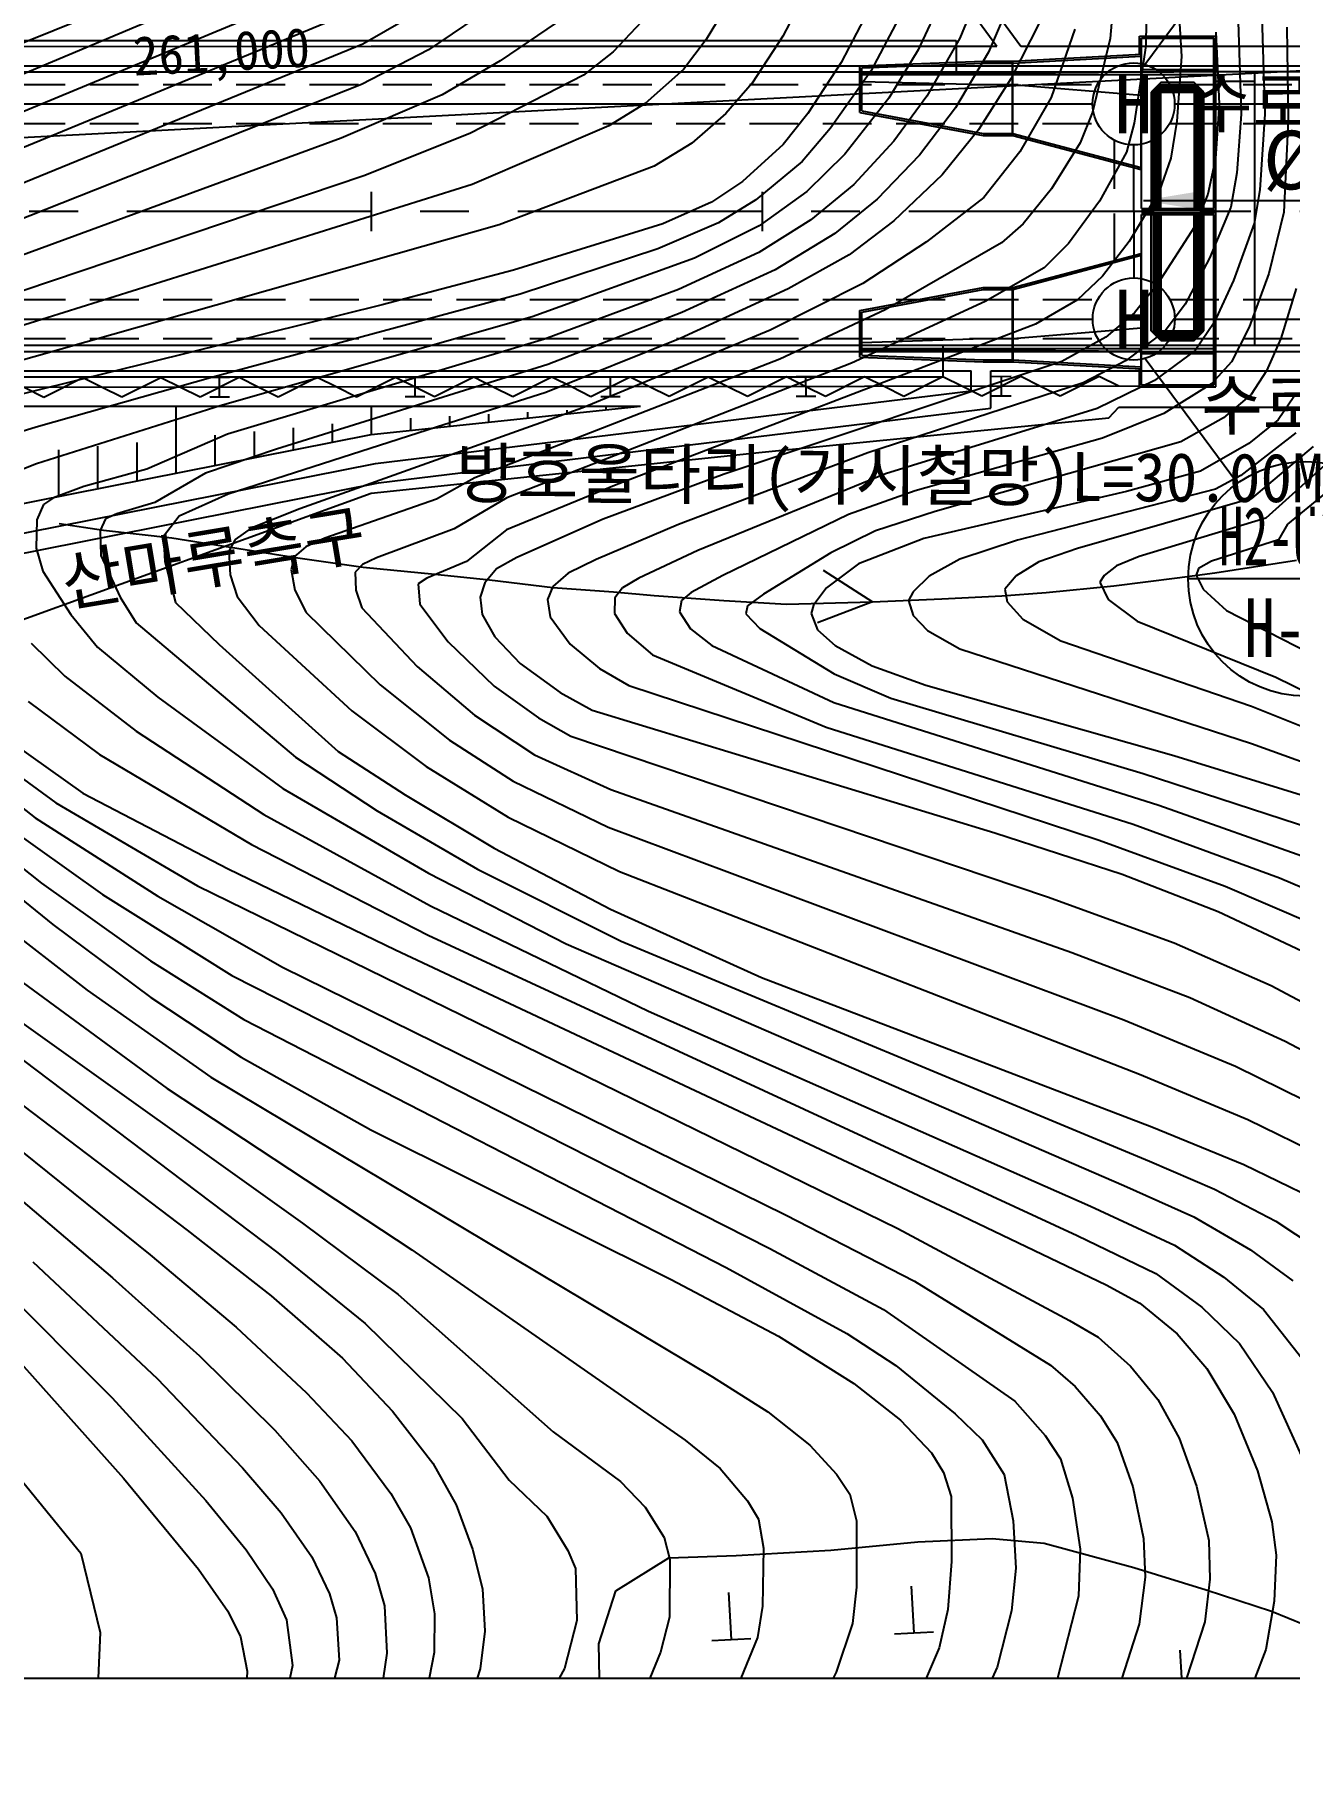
# Model space of a CAD drawing. Header units: millimetres. Extents: x 11366 to 12162, y 1103 to 1810.
# Drawn here: x 11989.6 to 12053.8, y 1394.8 to 1483.3 of the extents above; entities that cross this region are included whole.
import ezdxf
from ezdxf.enums import TextEntityAlignment as Align
from ezdxf.xclip import XClip

# ---------------------------------------------------------------- set-up
doc = ezdxf.new("R2010")
doc.units = ezdxf.units.MM
doc.header["$LTSCALE"] = 10
doc.header["$MEASUREMENT"] = 0
doc.header["$XCLIPFRAME"] = 2
doc.linetypes.add('CENTER', pattern=[2, 1.25, -0.25, 0.25, -0.25])
doc.linetypes.add('HIDDEN', pattern=[0.375, 0.25, -0.125])
for name, color, linetype in [('TN-MANH', 4, 'Continuous'), ('TZ-BASE', 253, 'Continuous'), ('TZ-CABL', 4, 'Continuous')]:
    doc.layers.add(name, color=color, linetype=linetype)
doc.layers.add('TX-PAPR', color=2, linetype='Continuous', plot=False)
doc.styles.add('GR', font='GulimChe.ttf')
doc.styles.add('HANA', font='GulimChe.ttf')
doc.styles.get("Standard").update_dxf_attribs({"font": 'GulimChe.ttf'})
doc.linetypes.add('ZIGZAG', pattern='A,0.0001,-0.2,[131,ltypeshp.shx,S=0.2,R=0,X=-0.2,Y=0],-0.4,[131,ltypeshp.shx,S=0.2,R=180,X=0.2,Y=0],-0.2', length=0.8001)
doc.dimstyles.get("Standard").update_dxf_attribs({"dimtxt": 0.18, "dimasz": 0.18, "dimexe": 0.18, "dimexo": 0.0625, "dimgap": 0.09, "dimtad": 0, "dimtih": 1, "dimtoh": 1, "dimdec": 4, "dimzin": 0, "dimdsep": 46, "dimtxsty": 'Standard', "dimcen": 0.09, "dimadec": 0, "dimazin": 0, "dimtfac": 1, "dimtdec": 4, "dimtofl": 0, "dimtmove": 0, "dimatfit": 3, "dimfxl": 0, "dimtolj": 1, "dimtzin": 0, "dimarcsym": 0})

# ---------------------------------------------------------------- blocks, each defined once
blk = doc.blocks.new('JD-FFCG5FXDGD4XFS')
at = {"layer": 'TZ-BASE'}
for p, q in [((581.797, 24.121), (593.236, 8.445)), ((581.078, 23.41), (591.998, 8.445)), ((556.947, 13.231, 109), (525.623, 0.046, 109)), ((280, -9.897), (700, 12.036)), ((578.818, 11.591, 102), (577.137, 8.79, 102)), ((591.435, 12.087, 97), (590.119, 8.866, 97)), ((593.126, 11.765, 96), (591.584, 8.152, 96)), ((598.082, 12.021, 93), (597.794, 8.845, 93)), ((599.66, 11.551, 92), (599.619, 8.475, 92)), ((548.149, 11.018, 110), (522.321, 0.6, 110)), ((557.138, 11.306, 108), (531.878, 0.832, 108)), ((582.317, 11.391, 101), (581.05, 8.957, 101)), ((589.193, 10.88, 98), (587.985, 8.267, 98)), ((601.236, 11.503, 91), (601.445, 7.922, 91)), ((558.195, 9.852, 107), (533.279, -0.4, 107)), ((563.165, 10.612, 106), (559.575, 8.557, 106)), ((565.351, 9.895, 105), (562.928, 8.266, 105)), ((574.109, 9.999, 103), (572.38, 8.16, 103)), ((585.605, 10.611, 100), (584.039, 7.619, 100)), ((587.142, 10.167, 99), (585.555, 7.179, 99)), ((594.232, 9.76, 95), (592.725, 6.784, 95)), ((605.555, 9.971, 88), (605.708, 4.978, 88)), ((569.465, 9.648, 104), (566.599, 7.694, 104)), ((581.05, 8.957, 101), (579.483, 6.569, 101)), ((590.119, 8.866, 97), (588.418, 5.892, 97)), ((595.995, 9.318, 94), (594.783, 5.823, 94)), ((599.3, 8.96), (603.2, 8.96)), ((599.3, 8.058), (599.3, 8.96)), ((599.4, 0.16), (599.4, 8.86)), ((599.4, 8.86), (603.1, 8.86)), ((603.1, 0.16), (603.1, 8.86)), ((603.199, 9.173, 90), (603.384, 5.499, 90)), ((603.2, 0.06), (603.2, 8.96)), ((604.35, 9.7, 89), (604.507, 4.971, 89)), ((606.838, 9.416, 87), (606.905, 4.653, 87)), ((559.575, 8.557, 106), (535.666, -1.217, 106)), ((540.517, 8.743), (560, 8.744)), ((540.517, 8.443), (560, 8.444)), ((562.928, 8.266, 105), (559.499, 6.493, 105)), ((560, 8.744), (589.922, 8.745)), ((560, 8.444), (591.998, 8.445)), ((572.38, 8.16, 103), (570.853, 6.971, 103)), ((577.137, 8.79, 102), (575.969, 7.261, 102)), ((587.985, 8.267, 98), (586.485, 5.788, 98)), ((591.584, 8.152, 96), (589.891, 5.291, 96)), ((589.922, 8.745), (589.922, 7.142)), ((592.82, 7.69), (599.38, 8.042)), ((593.236, 8.445), (623.111, 8.447)), ((597.794, 8.845, 93), (596.895, 5.076, 93)), ((599.619, 8.475, 92), (599.021, 4.513, 92)), ((599.3, 8.058), (599.4, 8.063)), ((599.38, 2.242), (599.38, 8.042)), ((280, 7.127), (601.061, 7.142)), ((520, 7.442), (560, 7.444)), ((560, 7.444), (623.111, 7.447)), ((566.599, 7.694, 104), (563.631, 5.968, 104)), ((575.969, 7.261, 102), (574.012, 5.524, 102)), ((584.039, 7.619, 100), (582.326, 5.01, 100)), ((585.555, 7.179, 99), (583.502, 4.261, 99)), ((585, 7.449), (591.31, 7.69)), ((585, 5.067), (585, 7.449)), ((585.1, 7.352), (591.31, 7.59)), ((585.1, 5.152), (585.1, 7.352)), ((585.1, 7.052), (591.31, 7.09)), ((591.31, 7.69), (592.8, 7.69)), ((591.31, 7.59), (592.8, 7.59)), ((591.31, 7.09), (592.8, 7.09)), ((592.8, 3.89), (592.8, 7.69)), ((592.82, 7.59), (599.38, 7.942)), ((592.82, 3.89), (592.82, 7.69)), ((592.82, 7.09), (599.38, 7.142)), ((599.4, 7.26), (603.1, 7.26)), ((600.2, 7.163), (614, 7.164)), ((601.445, 7.922, 91), (601.208, 4.624, 91)), ((603.2, -6.837), (603.2, 7.163)), ((605.2, -6.837), (605.2, 7.163)), ((559.499, 6.493, 105), (536.866, -2.452, 105)), ((570.853, 6.971, 103), (565.044, 3.986, 103)), ((579.483, 6.569, 101), (578.136, 5.003, 101)), ((585.1, 7), (592.8, 7)), ((585.1, 6.652), (591.31, 6.49)), ((592.725, 6.784, 95), (591.067, 4.173, 95)), ((591.31, 6.49), (592.8, 6.49)), ((592.82, 7), (599.38, 7)), ((592.82, 6.49), (599.38, 5.942)), ((599.4, 7), (603.1, 7)), ((600.4, 6.6), (599.9, 6.1)), ((600, 0.16), (600, 6.2)), ((600.1, 0.16), (600.1, 6.3)), ((600.15, 6.35), (600.4, 6.1)), ((600.2, 6.4), (602.3, 6.4)), ((600.2, 0.16), (600.2, 6.3)), ((600.2, 6.3), (602.3, 6.3)), ((600.3, 6.5), (602.2, 6.5)), ((600.3, 0.16), (600.3, 6.2)), ((600.3, 6.2), (602.2, 6.2)), ((602.1, 6.6), (600.4, 6.6)), ((602.6, 6.1), (602.1, 6.6)), ((602.35, 6.35), (602.1, 6.1)), ((602.2, 6.2), (602.2, 0.16)), ((602.3, 6.3), (602.3, 0.16)), ((602.4, 6.3), (602.4, 0.16)), ((602.5, 6.2), (602.5, 0.16)), ((603.2, 6.663), (605.2, 6.663)), ((563.631, 5.968, 104), (558.464, 3.74, 104)), ((574.012, 5.524, 102), (572.148, 4.385, 102)), ((586.485, 5.788, 98), (584.235, 2.937, 98)), ((588.418, 5.892, 97), (586.726, 3.603, 97)), ((594.783, 5.823, 94), (593.185, 3.052, 94)), ((599.9, 6.1), (599.9, 0.16)), ((600.4, 0.16), (600.4, 6.1)), ((600.4, 6.1), (602.1, 6.1)), ((602.1, 6.1), (602.1, 0.16)), ((602.6, 0.16), (602.6, 6.1)), ((603.384, 5.499, 90), (603.197, 2.703, 90)), ((578.136, 5.003, 101), (576.404, 3.499, 101)), ((582.326, 5.01, 100), (581.073, 3.431, 100)), ((585, 5.067), (591.31, 3.89)), ((585.1, 5.152), (591.31, 3.99)), ((589.891, 5.291, 96), (588.053, 2.871, 96)), ((596.895, 5.076, 93), (596.259, 3.502, 93)), ((599.021, 4.513, 92), (598.63, 3.03, 92)), ((601.208, 4.624, 91), (600.911, 2.726, 91)), ((604.507, 4.971, 89), (604.283, 1.971, 89)), ((605.708, 4.978, 88), (605.457, 1.105, 88)), ((606.905, 4.653, 87), (606.688, -0.028, 87)), ((558.464, 3.74, 104), (538.274, -3.655, 104)), ((565.044, 3.986, 103), (559.614, 1.818, 103)), ((572.148, 4.385, 102), (565.158, 1.384, 102)), ((583.502, 4.261, 99), (582.036, 2.56, 99)), ((586.726, 3.603, 97), (584.684, 1.375, 97)), ((591.067, 4.173, 95), (589.203, 1.87, 95)), ((591.31, 3.99), (592.8, 3.99)), ((591.31, 3.89), (592.8, 3.89)), ((592.82, 3.99), (599.38, 2.242)), ((592.82, 3.89), (599.38, 2.142)), ((576.404, 3.499, 101), (574.466, 2.319, 101)), ((581.073, 3.431, 100), (578.992, 1.525, 100)), ((584.235, 2.937, 98), (582.276, 1.022, 98)), ((588.053, 2.871, 96), (585.889, 0.631, 96)), ((593.185, 3.052, 94), (591.343, 0.718, 94)), ((596.259, 3.502, 93), (594.8, 1.16, 93)), ((598.63, 3.03, 92), (597.259, 0.524, 92)), ((600.911, 2.726, 91), (600.301, 1.019, 91)), ((603.197, 2.703, 90), (602.803, 0.879, 90)), ((559.614, 1.818, 103), (539.526, -4.94, 103)), ((574.466, 2.319, 101), (566.543, -0.675, 101)), ((582.036, 2.56, 99), (579.675, 0.592, 99)), ((589.203, 1.87, 95), (586.73, -0.485, 95)), ((604.283, 1.971, 89), (603.975, 0.219, 89)), ((565.158, 1.384, 102), (539.388, -6.701, 102)), ((560, 1), (560, -1)), ((578.992, 1.525, 100), (577.402, 0.472, 100)), ((582.276, 1.022, 98), (579.841, -0.735, 98)), ((580, 1), (580, -1)), ((580, 1), (580, -1)), ((584.684, 1.375, 97), (582.486, -0.43, 97)), ((594.8, 1.16, 93), (593.352, -0.634, 93)), ((600.301, 1.019, 91), (598.78, -1.53, 91)), ((600, 1), (600, -1)), ((600, 1), (600, -1)), ((605.457, 1.105, 88), (605.163, -0.619, 88)), ((577.402, 0.472, 100), (574.912, -0.628, 100)), ((579.675, 0.592, 99), (577.756, -0.581, 99)), ((585.889, 0.631, 96), (583.713, -1.131, 96)), ((591.343, 0.718, 94), (588.399, -1.558, 94)), ((597.259, 0.524, 92), (595.678, -1.634, 92)), ((599.4, 0.16), (603.1, 0.16)), ((599.4, 0.06), (603.2, 0.06)), ((602.803, 0.879, 90), (602.112, -0.789, 90)), ((603.975, 0.219, 89), (602.889, -2.392, 89)), ((603.2, -0.06), (603.2, 0.06)), ((566.543, -0.675, 101), (541.501, -7.787, 101)), ((574.912, -0.628, 100), (567.28, -3.002, 100)), ((577.756, -0.581, 99), (574.653, -1.915, 99)), ((579.841, -0.735, 98), (576.534, -2.396, 98)), ((582.486, -0.43, 97), (579.828, -2.101, 97)), ((586.73, -0.485, 95), (584.455, -2.215, 95)), ((593.352, -0.634, 93), (592.235, -1.606, 93)), ((599.4, -0.06), (603.2, -0.06)), ((599.4, -8.86), (599.4, -0.16)), ((599.4, -0.16), (603.1, -0.16)), ((599.9, -6.1), (599.9, -0.16)), ((600, -0.16), (600, -6.2)), ((600.1, -0.16), (600.1, -6.3)), ((600.2, -0.16), (600.2, -6.3)), ((602.112, -0.789, 90), (600.229, -3.721, 90)), ((600.3, -0.16), (600.3, -6.2)), ((600.4, -0.16), (600.4, -6.1)), ((602.1, -6.1), (602.1, -0.16)), ((602.2, -6.2), (602.2, -0.16)), ((602.3, -6.3), (602.3, -0.16)), ((602.4, -6.3), (602.4, -0.16)), ((602.5, -6.2), (602.5, -0.16)), ((602.6, -6.1), (602.6, -0.16)), ((603.1, -8.86), (603.1, -0.16)), ((603.2, -8.96), (603.2, -0.06)), ((605.163, -0.619, 88), (604.11, -3.534, 88)), ((606.688, -0.028, 87), (605.922, -3.17, 87)), ((583.713, -1.131, 96), (580.655, -2.981, 96)), ((588.399, -1.558, 94), (585.146, -3.688, 94)), ((592.235, -1.606, 93), (586.285, -5.038, 93)), ((595.678, -1.634, 92), (594.433, -2.876, 92)), ((598.78, -1.53, 91), (597.415, -3.311, 91)), ((574.653, -1.915, 99), (567.61, -4.237, 99)), ((576.534, -2.396, 98), (568.224, -5.39, 98)), ((579.828, -2.101, 97), (575.718, -3.99, 97)), ((584.455, -2.215, 95), (581.331, -3.963, 95)), ((592.82, -3.89), (599.38, -2.142)), ((592.82, -3.99), (599.38, -2.242)), ((599.38, -8.042), (599.38, -2.242)), ((602.889, -2.392, 89), (601.637, -4.747, 89)), ((567.28, -3.002, 100), (560.559, -4.779, 100)), ((580.655, -2.981, 96), (575.891, -5.171, 96)), ((594.433, -2.876, 92), (591.4, -4.596, 92)), ((597.415, -3.311, 91), (596.129, -4.516, 91)), ((604.11, -3.534, 88), (603.122, -5.682, 88)), ((605.922, -3.17, 87), (604.916, -5.923, 87)), ((567.61, -4.237, 99), (551.895, -8.473, 99)), ((575.718, -3.99, 97), (568.87, -6.523, 97)), ((581.331, -3.963, 95), (575.795, -6.504, 95)), ((585.146, -3.688, 94), (580.402, -6.068, 94)), ((585, -5.067), (591.31, -3.89)), ((585.1, -5.152), (591.31, -3.99)), ((591.31, -3.89), (592.8, -3.89)), ((591.31, -3.99), (592.8, -3.99)), ((592.8, -7.69), (592.8, -3.89)), ((592.82, -3.89), (592.82, -7.69)), ((600.229, -3.721, 90), (599.038, -5.191, 90)), ((607.32, -3.938, 86), (606.536, -6.489, 86)), ((560.559, -4.779, 100), (539.242, -10.051, 100)), ((575.891, -5.171, 96), (569.036, -7.825, 96)), ((586.285, -5.038, 93), (580.897, -7.549, 93)), ((591.4, -4.596, 92), (584.561, -7.752, 92)), ((585, -7.449), (585, -5.067)), ((585.1, -7.352), (585.1, -5.152)), ((596.129, -4.516, 91), (593.986, -5.766, 91)), ((599.038, -5.191, 90), (597.573, -6.435, 90)), ((601.637, -4.747, 89), (600.631, -6.09, 89)), ((568.224, -5.39, 98), (552.268, -9.931, 98)), ((580.402, -6.068, 94), (570.821, -10.039, 94)), ((593.986, -5.766, 91), (572.441, -14.005, 91)), ((592.82, -6.49), (599.38, -5.942)), ((600.631, -6.09, 89), (598.621, -7.62, 89)), ((600.4, -6.6), (599.9, -6.1)), ((600.15, -6.35), (600.4, -6.1)), ((600.4, -6.1), (602.1, -6.1)), ((602.1, -6.6), (602.6, -6.1)), ((602.35, -6.35), (602.1, -6.1)), ((603.122, -5.682, 88), (602.148, -7.111, 88)), ((604.916, -5.923, 87), (604.006, -7.687, 87)), ((600.888, -6.854), (280, -6.87)), ((568.87, -6.523, 97), (552.642, -11.389, 97)), ((575.795, -6.504, 95), (568.932, -9.258, 95)), ((585.1, -6.7), (591.31, -6.49)), ((585.1, -7), (591.31, -7)), ((585.1, -7.052), (591.31, -7.09)), ((589.266, -8.455), (589.266, -6.855)), ((591.31, -6.49), (592.8, -6.49)), ((591.31, -7), (592.8, -7)), ((592.82, -7), (599.38, -7)), ((597.573, -6.435, 90), (595.326, -7.672, 90)), ((599.4, -7), (603.1, -7)), ((600.2, -6.3), (602.3, -6.3)), ((600.2, -6.4), (602.3, -6.4)), ((600.2, -6.837), (614, -6.836)), ((600.3, -6.2), (602.2, -6.2)), ((600.3, -6.5), (602.2, -6.5)), ((600.4, -6.6), (602.1, -6.6)), ((606.536, -6.489, 86), (605.806, -8.151, 86)), ((500, -7.159), (623.918, -7.153)), ((569.036, -7.825, 96), (555.145, -12.153, 96)), ((580.897, -7.549, 93), (565.305, -13.625, 93)), ((584.561, -7.752, 92), (566.928, -14.638, 92)), ((595.326, -7.672, 90), (578.049, -13.44, 90)), ((585, -7.449), (591.31, -7.69)), ((585.1, -7.352), (591.31, -7.59)), ((591.31, -7.09), (592.8, -7.09)), ((591.31, -7.59), (592.8, -7.59)), ((591.31, -7.69), (592.8, -7.69)), ((592.82, -7.09), (599.38, -7.142)), ((592.82, -7.59), (599.38, -7.942)), ((592.82, -7.69), (599.38, -8.042)), ((598.621, -7.62, 89), (596.427, -8.761, 89)), ((599.4, -7.26), (603.1, -7.26)), ((602.148, -7.111, 88), (600.077, -8.642, 88)), ((604.006, -7.687, 87), (602.977, -8.815, 87)), ((500, -8.159), (590.688, -8.155)), ((500, -8.459), (589.266, -8.455)), ((551.895, -8.473, 99), (542.855, -11.021, 99)), ((545.239, -8.504), (543.241, -9.506)), ((546.24, -9.003), (545.239, -8.504)), ((549.239, -8.499), (547.241, -9.501)), ((550.24, -8.998), (549.239, -8.499)), ((553.239, -8.494), (551.241, -9.497)), ((552.739, -8.495), (551.739, -8.496)), ((552.241, -9.495), (552.239, -8.495)), ((554.24, -8.993), (553.239, -8.494)), ((557.239, -8.489), (555.241, -9.492)), ((558.24, -8.988), (557.239, -8.489)), ((561.239, -8.485), (559.241, -9.487)), ((562.24, -8.984), (561.239, -8.485)), ((562.739, -8.483), (561.739, -8.484)), ((562.241, -9.484), (562.239, -8.484)), ((565.239, -8.48), (563.241, -9.482)), ((566.24, -8.979), (565.239, -8.48)), ((569.239, -8.475), (567.241, -9.478)), ((570.24, -8.974), (569.239, -8.475)), ((573.239, -8.471), (571.241, -9.473)), ((572.739, -8.471), (571.739, -8.472)), ((572.241, -9.472), (572.239, -8.472)), ((574.24, -8.969), (573.239, -8.471)), ((577.239, -8.466), (575.241, -9.468)), ((578.24, -8.965), (577.239, -8.466)), ((581.239, -8.461), (579.241, -9.463)), ((582.24, -8.96), (581.239, -8.461)), ((582.739, -8.459), (581.739, -8.46)), ((582.241, -9.46), (582.239, -8.46)), ((585.239, -8.456), (583.241, -9.459)), ((586.24, -8.955), (585.239, -8.456)), ((596.427, -8.761, 89), (585.411, -12.347, 89)), ((589.239, -8.452), (587.241, -9.454)), ((590.24, -8.95), (589.239, -8.452)), ((590.688, -9.177), (590.688, -8.155)), ((593.239, -8.447), (591.241, -9.449)), ((591.688, -8.155), (623.918, -8.153)), ((591.688, -10.061), (591.688, -8.155)), ((592.739, -8.447), (591.739, -8.449)), ((592.241, -9.448), (592.239, -8.448)), ((594.24, -8.946), (593.239, -8.447)), ((597.239, -8.442), (595.241, -9.444)), ((600.077, -8.642, 88), (597.139, -10.083, 88)), ((598.24, -8.941), (597.239, -8.442)), ((599.3, -8.96), (599.3, -8.058)), ((599.3, -8.058), (599.4, -8.063)), ((602.977, -8.815, 87), (600.541, -10.327, 87)), ((605.806, -8.151, 86), (605.009, -9.356, 86)), ((543.241, -9.506), (542.24, -9.007)), ((547.241, -9.501), (546.24, -9.003)), ((551.241, -9.497), (550.24, -8.998)), ((552.741, -9.495), (551.741, -9.496)), ((555.241, -9.492), (554.24, -8.993)), ((559.241, -9.487), (558.24, -8.988)), ((560.225, -12.881), (590.688, -9.177)), ((562.741, -9.483), (561.741, -9.484)), ((563.241, -9.482), (562.24, -8.984)), ((568.932, -9.258, 95), (563.334, -11.021, 95)), ((567.241, -9.478), (566.24, -8.979)), ((571.241, -9.473), (570.24, -8.974)), ((572.741, -9.471), (571.741, -9.472)), ((575.241, -9.468), (574.24, -8.969)), ((579.241, -9.463), (578.24, -8.965)), ((582.741, -9.459), (581.741, -9.46)), ((583.241, -9.459), (582.24, -8.96)), ((587.241, -9.454), (586.24, -8.955)), ((591.241, -9.449), (590.24, -8.95)), ((592.741, -9.447), (591.741, -9.449)), ((595.241, -9.444), (594.24, -8.946)), ((599.3, -8.96), (603.2, -8.96)), ((599.4, -8.86), (603.1, -8.86)), ((605.009, -9.356, 86), (603.595, -10.552, 86)), ((607.19, -9.483, 85), (606.4, -10.659, 85)), ((384.475, -9.965), (573.78, -9.956)), ((552.268, -9.931, 98), (542.875, -12.907, 98)), ((550, -9.957), (550.001, -13.377)), ((570.821, -10.039, 94), (556.343, -15.206, 94)), ((560, -9.956), (560.001, -11.396)), ((560.001, -11.396), (573.78, -9.956)), ((560.374, -13.871), (591.688, -10.061)), ((562, -10.572), (562.001, -11.187)), ((564, -10.467), (564, -10.978)), ((566, -10.363), (566, -10.769)), ((568, -10.258), (568, -10.56)), ((570, -10.153), (570, -10.351)), ((572, -9.956), (572, -10.142)), ((580.001, -12.305), (597.737, -10.554)), ((580.001, -12.305), (597.737, -10.554)), ((597.139, -10.083, 88), (586.3, -13.415, 88)), ((600.541, -10.327, 87), (597.401, -11.589, 87)), ((597.737, -10.554), (598.241, -10)), ((597.737, -10.554), (598.241, -10)), ((598.241, -10), (700, -10)), ((598.241, -10), (700, -10)), ((603.595, -10.552, 86), (601.415, -11.781, 86)), ((542.855, -11.021, 99), (539.801, -11.984, 99)), ((540.001, -15.357), (560.001, -11.396)), ((552.642, -11.389, 97), (548.511, -13.171, 97)), ((552.001, -11.433), (552.001, -12.981)), ((563.334, -11.021, 95), (552.671, -14.458, 95)), ((554.001, -11.244), (554.001, -12.585)), ((556, -11.055), (556.001, -12.189)), ((558, -10.866), (558.001, -11.792)), ((607.303, -11.313, 84), (604.479, -13.495, 84)), ((606.4, -10.659, 85), (604.903, -11.872, 85)), ((544.001, -12.19), (544.001, -14.565)), ((546.001, -12.001), (546.001, -14.169)), ((548.001, -11.811), (548.001, -13.773)), ((555.145, -12.153, 96), (551.517, -13.376, 96)), ((560.001, -14.396), (580.001, -12.305)), ((560.001, -14.396), (580.001, -12.305)), ((585.411, -12.347, 89), (575.717, -16.006, 89)), ((597.401, -11.589, 87), (587.82, -14.29, 87)), ((601.415, -11.781, 86), (588.85, -15.343, 86)), ((604.903, -11.872, 85), (602.422, -13.279, 85)), ((608.19, -12.015, 83), (605.038, -14.675, 83)), ((542.875, -12.907, 98), (540.751, -13.749, 98)), ((540.814, -16.725), (560.225, -12.881)), ((548.511, -13.171, 97), (545.292, -14.063, 97)), ((609.208, -12.59, 82), (605.763, -15.683, 82)), ((541.357, -17.637), (560.374, -13.871)), ((545.292, -14.063, 97), (543.746, -14.646, 97)), ((551.517, -13.376, 96), (548.93, -14.887, 96)), ((565.305, -13.625, 93), (563.33, -14.71, 93)), ((572.441, -14.005, 91), (566.923, -16.28, 91)), ((578.049, -13.44, 90), (571.871, -15.739, 90)), ((586.3, -13.415, 88), (576.714, -17.339, 88)), ((602.422, -13.279, 85), (598.645, -14.327, 85)), ((604.479, -13.495, 84), (603.193, -14.196, 84)), ((610.063, -13.355, 81), (606.875, -15.989, 81)), ((540.001, -21.657), (560.001, -14.396)), ((540.001, -21.657), (560.001, -14.396)), ((543.224, -14.986, 97), (542.884, -15.77, 97)), ((543.746, -14.646, 97), (543.224, -14.986, 97)), ((548.93, -14.887, 96), (546.983, -15.458, 96)), ((552.671, -14.458, 95), (550.175, -15.581, 95)), ((563.33, -14.71, 93), (557.624, -16.71, 93)), ((566.928, -14.638, 92), (564.242, -16.23, 92)), ((587.82, -14.29, 87), (584.411, -15.497, 87)), ((598.645, -14.327, 85), (588.268, -16.714, 85)), ((603.193, -14.196, 84), (593.055, -16.815, 84)), ((605.038, -14.675, 83), (596.128, -17.231, 83)), ((542.884, -15.77, 97), (542.863, -17.221, 97)), ((546.404, -15.717, 96), (546.123, -16.314, 96)), ((546.983, -15.458, 96), (546.404, -15.717, 96)), ((550.175, -15.581, 95), (549.377, -16.616, 95)), ((556.343, -15.206, 94), (553.861, -16.193, 94)), ((571.871, -15.739, 90), (567.449, -17.694, 90)), ((584.411, -15.497, 87), (577.983, -18.611, 87)), ((588.85, -15.343, 86), (585.803, -16.338, 86)), ((605.763, -15.683, 82), (599.285, -17.634, 82)), ((544.033, -15.959, 72.35), (546.293, -16.29, 72.35)), ((546.123, -16.314, 96), (546.172, -17.588, 96)), ((546.293, -16.29, 72.35), (549.796, -16.683, 72.35)), ((549.377, -16.616, 95), (549.444, -17.89, 95)), ((549.796, -16.683, 72.35), (552.802, -17.159, 72.35)), ((553.041, -16.779, 94), (552.717, -17.378, 94)), ((553.861, -16.193, 94), (553.041, -16.779, 94)), ((557.624, -16.71, 93), (556.65, -17.152, 93)), ((564.242, -16.23, 92), (560.276, -17.714, 92)), ((566.923, -16.28, 91), (564.875, -17.899, 91)), ((575.717, -16.006, 89), (571.514, -17.789, 89)), ((585.803, -16.338, 86), (583.51, -17.451, 86)), ((588.268, -16.714, 85), (584.93, -18.023, 85)), ((593.055, -16.815, 84), (590.111, -17.774, 84)), ((606.419, -16.798, 81), (602.982, -17.884, 81)), ((606.875, -15.989, 81), (606.419, -16.798, 81)), ((542.863, -17.221, 97), (543.202, -18.39, 97)), ((546.172, -17.588, 96), (547.157, -19.73, 96)), ((552.717, -17.378, 94), (552.777, -18.574, 94)), ((552.802, -17.159, 72.35), (556.119, -17.696, 72.35)), ((556.062, -17.66, 93), (555.904, -18.319, 93)), ((556.65, -17.152, 93), (556.062, -17.66, 93)), ((556.119, -17.696, 72.35), (559.581, -18.193, 72.35)), ((567.449, -17.694, 90), (566.413, -18.269, 90)), ((576.714, -17.339, 88), (573.681, -18.746, 88)), ((583.51, -17.451, 86), (580.068, -19.575, 86)), ((596.128, -17.231, 83), (594.154, -17.919, 83)), ((599.285, -17.634, 82), (598.132, -18.115, 82)), ((543.202, -18.39, 97), (544.623, -20.604, 97)), ((549.444, -17.89, 95), (549.979, -19.99, 95)), ((552.777, -18.574, 94), (553.146, -19.693, 94)), ((555.904, -18.319, 93), (556.093, -19.366, 93)), ((559.544, -18.059, 92), (559.181, -18.447, 92)), ((559.181, -18.447, 92), (559.211, -19.371, 92)), ((560.276, -17.714, 92), (559.544, -18.059, 92)), ((559.581, -18.193, 72.35), (563.249, -18.545, 72.35)), ((564.875, -17.899, 91), (562.841, -18.752, 91)), ((563.249, -18.545, 72.35), (566.048, -18.834, 72.35)), ((566.413, -18.269, 90), (565.802, -18.983, 90)), ((570.076, -18.5, 89), (569.283, -19.174, 89)), ((571.514, -17.789, 89), (570.076, -18.5, 89)), ((583.113, -18.348, 72.35), (585.638, -19.968, 72.35)), ((584.93, -18.023, 85), (583.291, -19.244, 85)), ((590.111, -17.774, 84), (588.548, -18.652, 84)), ((594.154, -17.919, 83), (592.991, -18.639, 83)), ((598.132, -18.115, 82), (597.495, -18.606, 82)), ((601.226, -18.739, 72.35), (603.155, -18.47, 72.35)), ((602.324, -18.261, 81), (602.194, -18.604, 81)), ((602.982, -17.884, 81), (602.324, -18.261, 81)), ((603.155, -18.47, 72.35), (607.342, -17.826, 72.35)), ((556.093, -19.366, 93), (556.663, -20.508, 93)), ((559.211, -19.371, 92), (559.513, -20.27, 92)), ((562.841, -18.752, 91), (562.406, -19.035, 91)), ((562.406, -19.035, 91), (562.493, -20.075, 91)), ((565.802, -18.983, 90), (565.578, -19.722, 90)), ((566.048, -18.834, 72.35), (569.282, -19.227, 72.35)), ((569.283, -19.174, 89), (569.019, -19.84, 89)), ((569.282, -19.227, 72.35), (572.392, -19.454, 72.35)), ((572.392, -19.454, 72.35), (574.465, -19.639, 72.35)), ((572.846, -19.244, 88), (572.456, -19.764, 88)), ((573.681, -18.746, 88), (572.846, -19.244, 88)), ((577.983, -18.611, 87), (576.36, -19.486, 87)), ((583.291, -19.244, 85), (582.627, -20.13, 85)), ((587.729, -19.442, 84), (587.486, -19.9, 84)), ((588.548, -18.652, 84), (587.729, -19.442, 84)), ((592.991, -18.639, 83), (592.419, -19.312, 83)), ((592.419, -19.312, 83), (592.524, -19.953, 83)), ((594.531, -19.489, 72.35), (597.993, -19.135, 72.35)), ((597.495, -18.606, 82), (597.277, -18.951, 82)), ((597.277, -18.951, 82), (597.707, -19.839, 82)), ((597.993, -19.135, 72.35), (601.226, -18.739, 72.35)), ((602.194, -18.604, 81), (602.554, -19.309, 81)), ((602.554, -19.309, 81), (603.75, -20.412, 81)), ((547.157, -19.73, 96), (547.972, -21.042, 96)), ((549.979, -19.99, 95), (552.221, -22.143, 95)), ((553.146, -19.693, 94), (554.27, -21.179, 94)), ((559.513, -20.27, 92), (562.348, -23.27, 92)), ((562.493, -20.075, 91), (563.932, -21.999, 91)), ((565.578, -19.722, 90), (565.675, -20.606, 90)), ((569.019, -19.84, 89), (569.159, -20.726, 89)), ((572.456, -19.764, 88), (572.446, -20.55, 88)), ((574.465, -19.639, 72.35), (578.031, -19.888, 72.35)), ((575.874, -19.9, 87), (575.777, -20.469, 87)), ((576.36, -19.486, 87), (575.874, -19.9, 87)), ((578.031, -19.888, 72.35), (581.244, -20.072, 72.35)), ((579.24, -20.168, 86), (579.162, -20.58, 86)), ((580.068, -19.575, 86), (579.24, -20.168, 86)), ((581.244, -20.072, 72.35), (585.638, -19.968, 72.35)), ((582.627, -20.13, 85), (582.508, -20.562, 85)), ((585.638, -19.968, 72.35), (582.831, -21.026, 72.35)), ((585.638, -19.968, 72.35), (589.183, -19.801, 72.35)), ((587.486, -19.9, 84), (587.719, -20.659, 84)), ((589.183, -19.801, 72.35), (592.251, -19.655, 72.35)), ((592.251, -19.655, 72.35), (594.531, -19.489, 72.35)), ((592.524, -19.953, 83), (593.335, -20.853, 83)), ((597.707, -19.839, 82), (599.184, -20.949, 82)), ((544.623, -20.604, 97), (546, -22.276, 97)), ((547.972, -21.042, 96), (556.127, -27.899, 96)), ((554.27, -21.179, 94), (559.014, -25.526, 94)), ((556.663, -20.508, 93), (560.461, -24.209, 93)), ((565.675, -20.606, 90), (566.319, -21.743, 90)), ((569.159, -20.726, 89), (570.168, -22.126, 89)), ((572.446, -20.55, 88), (573.084, -21.555, 88)), ((575.777, -20.469, 87), (576.338, -21.344, 87)), ((579.162, -20.58, 86), (579.883, -21.322, 86)), ((582.508, -20.562, 85), (582.835, -21.396, 85)), ((587.719, -20.659, 84), (588.453, -21.42, 84)), ((593.335, -20.853, 83), (595.285, -21.955, 83)), ((599.184, -20.949, 82), (606.272, -23.805, 82)), ((603.75, -20.412, 81), (608.023, -22.582, 81)), ((542.595, -22.072, 98), (544.33, -23.769, 98)), ((563.932, -21.999, 91), (566.285, -24.281, 91)), ((566.319, -21.743, 90), (567.617, -23.119, 90)), ((573.084, -21.555, 88), (574.38, -22.669, 88)), ((576.338, -21.344, 87), (577.427, -22.19, 87)), ((579.883, -21.322, 86), (583.683, -23.636, 86)), ((582.835, -21.396, 85), (583.729, -22.2, 85)), ((588.453, -21.42, 84), (590.108, -22.371, 84)), ((595.285, -21.955, 83), (605.026, -25.303, 83)), ((546, -22.276, 97), (549.086, -24.836, 97)), ((552.221, -22.143, 95), (558.309, -27.611, 95)), ((570.168, -22.126, 89), (571.671, -23.372, 89)), ((574.38, -22.669, 88), (583.272, -26.372, 88)), ((577.427, -22.19, 87), (583.66, -25.101, 87)), ((583.729, -22.2, 85), (585.628, -23.236, 85)), ((590.108, -22.371, 84), (605.027, -27.204, 84)), ((544.33, -23.769, 98), (547.973, -26.572, 98)), ((562.348, -23.27, 92), (565.273, -25.761, 92)), ((567.617, -23.119, 90), (569.657, -24.605, 90)), ((571.671, -23.372, 89), (573.177, -24.243, 89)), ((583.683, -23.636, 86), (586.573, -24.891, 86)), ((585.628, -23.236, 85), (588.376, -24.228, 85)), ((606.272, -23.805, 82), (611.987, -26.613, 82)), ((560.461, -24.209, 93), (563.999, -27.031, 93)), ((566.285, -24.281, 91), (568.551, -25.891, 91)), ((569.657, -24.605, 90), (571.301, -25.5, 90)), ((573.177, -24.243, 89), (597.239, -32.144, 89)), ((588.376, -24.228, 85), (601.052, -27.823, 85)), ((538.901, -25.251, 100), (545.238, -29.744, 100)), ((542.449, -25.063, 99), (546.089, -27.772, 99)), ((549.086, -24.836, 97), (555.476, -29.5, 97)), ((559.014, -25.526, 94), (562.802, -28.379, 94)), ((571.301, -25.5, 90), (591.9, -31.779, 90)), ((583.66, -25.101, 87), (600.288, -30.361, 87)), ((586.573, -24.891, 86), (599.493, -28.741, 86)), ((605.026, -25.303, 83), (609.671, -27.157, 83)), ((565.273, -25.761, 92), (568.354, -27.791, 92)), ((568.551, -25.891, 91), (570.213, -26.833, 91)), ((583.272, -26.372, 88), (598.976, -31.322, 88)), ((537.298, -26.711, 102), (542.812, -31.006, 102)), ((539.428, -26.993, 101), (543.856, -30.238, 101)), ((547.973, -26.572, 98), (554.5, -30.842, 98)), ((563.999, -27.031, 93), (567.258, -29.132, 93)), ((570.213, -26.833, 91), (594.601, -35.05, 91)), ((605.027, -27.204, 84), (610.623, -29.215, 84)), ((546.089, -27.772, 99), (553.868, -32.377, 99)), ((556.127, -27.899, 96), (560.298, -30.655, 96)), ((558.309, -27.611, 95), (561.729, -29.827, 95)), ((568.354, -27.791, 92), (572.253, -29.559, 92)), ((601.052, -27.823, 85), (612.88, -31.461, 85)), ((562.802, -28.379, 94), (567.01, -30.974, 94)), ((567.258, -29.132, 93), (572.12, -31.475, 93)), ((599.493, -28.741, 86), (609.074, -31.87, 86)), ((536.936, -29.429, 104), (543.127, -34.346, 104)), ((545.238, -29.744, 100), (552.678, -33.612, 100)), ((555.476, -29.5, 97), (562.921, -33.841, 97)), ((561.729, -29.827, 95), (566.294, -32.552, 95)), ((572.253, -29.559, 92), (595.845, -37.897, 92)), ((543.856, -30.238, 101), (551.106, -34.485, 101)), ((554.5, -30.842, 98), (563.035, -35.501, 98)), ((560.298, -30.655, 96), (565.442, -33.624, 96)), ((567.01, -30.974, 94), (572.695, -33.749, 94)), ((600.288, -30.361, 87), (608.184, -33.152, 87)), ((541.091, -31.24, 103), (546.246, -34.918, 103)), ((542.812, -31.006, 102), (549.073, -35.018, 102)), ((572.12, -31.475, 93), (598.498, -41.33, 93)), ((591.9, -31.779, 90), (598.423, -33.891, 90)), ((598.976, -31.322, 88), (606.468, -34.076, 88)), ((538.291, -32.093, 105), (543.711, -36.454, 105)), ((553.868, -32.377, 99), (562.918, -37.005, 99)), ((566.294, -32.552, 95), (572.243, -35.68, 95)), ((597.239, -32.144, 89), (603.69, -34.493, 89)), ((552.678, -33.612, 100), (561.248, -37.759, 100)), ((565.442, -33.624, 96), (572.788, -37.32, 96)), ((530.086, -34.278, 109), (555.221, -53.24, 109)), ((538.564, -34.468, 106), (545.459, -39.821, 106)), ((543.127, -34.346, 104), (548.713, -38.314, 104)), ((551.106, -34.485, 101), (586.934, -52.01, 101)), ((562.921, -33.841, 97), (569.979, -37.443, 97)), ((572.695, -33.749, 94), (599.305, -44.104, 94)), ((598.423, -33.891, 90), (603.333, -35.788, 90)), ((603.69, -34.493, 89), (608.177, -36.42, 89)), ((606.468, -34.076, 88), (610.484, -35.771, 88)), ((528.272, -35.166, 110), (550.574, -52.096, 110)), ((546.246, -34.918, 103), (552.874, -39.073, 103)), ((549.073, -35.018, 102), (555.465, -38.646, 102)), ((594.601, -35.05, 91), (601.077, -37.395, 91)), ((527.091, -35.971, 111), (548.683, -53.352, 111)), ((563.035, -35.501, 98), (574.177, -40.891, 98)), ((572.243, -35.68, 95), (579.963, -39.168, 95)), ((603.333, -35.788, 90), (607.6, -37.799, 90)), ((525.656, -36.556, 112), (546.761, -54.533, 112)), ((543.711, -36.454, 105), (548.719, -40.194, 105)), ((562.918, -37.005, 99), (596.121, -52.362, 99)), ((561.248, -37.759, 100), (590.223, -51.358, 100)), ((569.979, -37.443, 97), (598.494, -49.805, 97)), ((572.788, -37.32, 96), (599.807, -48.556, 96)), ((595.845, -37.897, 92), (601.869, -40.185, 92)), ((601.077, -37.395, 91), (606.042, -39.575, 91)), ((548.713, -38.314, 104), (553.48, -41.32, 104)), ((555.465, -38.646, 102), (581.2, -51.311, 102)), ((542.193, -39.445, 107), (549.563, -44.849, 107)), ((545.459, -39.821, 106), (551.792, -44.274, 106)), ((552.874, -39.073, 103), (580.394, -53.026, 103)), ((579.963, -39.168, 95), (599.933, -46.802, 95)), ((606.042, -39.575, 91), (610.961, -42.195, 91)), ((548.719, -40.194, 105), (553.351, -43.247, 105)), ((601.869, -40.185, 92), (606.759, -42.422, 92)), ((541.756, -41.211, 108), (556.486, -51.735, 108)), ((553.48, -41.32, 104), (578.164, -54.004, 104)), ((574.177, -40.891, 98), (596.792, -50.865, 98)), ((598.498, -41.33, 93), (604.221, -43.695, 93)), ((606.759, -42.422, 92), (610.625, -44.482, 92)), ((553.351, -43.247, 105), (559.974, -46.952, 105)), ((599.305, -44.104, 94), (604.841, -46.426, 94)), ((604.221, -43.695, 93), (609.608, -46.372, 93)), ((549.563, -44.849, 107), (562.081, -53.091, 107)), ((551.792, -44.274, 106), (577.455, -59.584, 106)), ((599.933, -46.802, 95), (604.646, -48.736, 95)), ((604.841, -46.426, 94), (608.753, -48.347, 94)), ((559.974, -46.952, 105), (575.347, -54.611, 105)), ((599.807, -48.556, 96), (603.141, -49.989, 96)), ((604.646, -48.736, 95), (608.159, -50.435, 95)), ((598.494, -49.805, 97), (602.09, -51.412, 97)), ((603.141, -49.989, 96), (606.275, -51.629, 96)), ((581.2, -51.311, 102), (587.788, -54.699, 102)), ((596.792, -50.865, 98), (601.085, -52.848, 98)), ((550.574, -52.096, 110), (554.877, -55.441, 110)), ((556.486, -51.735, 108), (561.384, -55.384, 108)), ((586.934, -52.01, 101), (595.716, -56.702, 101)), ((590.223, -51.358, 100), (597.59, -54.882, 100)), ((602.09, -51.412, 97), (604.978, -53.087, 97)), ((606.275, -51.629, 96), (608.297, -52.961, 96)), ((562.081, -53.091, 107), (576.053, -62.824, 107)), ((580.394, -53.026, 103), (586.203, -56.141, 103)), ((596.121, -52.362, 99), (600.134, -54.302, 99)), ((601.085, -52.848, 98), (603.624, -54.486, 98)), ((604.978, -53.087, 97), (607.142, -54.685, 97)), ((540.007, -53.924, 114), (546.753, -60.668, 114)), ((542.686, -53.704, 113), (549.041, -59.681, 113)), ((548.683, -53.352, 111), (553.095, -57.043, 111)), ((555.221, -53.24, 109), (559.691, -56.865, 109)), ((533.325, -54.111, 116), (545.134, -68.597, 116)), ((546.761, -54.533, 112), (551.212, -58.516, 112)), ((575.347, -54.611, 105), (580.837, -57.515, 105)), ((578.164, -54.004, 104), (584.331, -57.376, 104)), ((587.788, -54.699, 102), (594.753, -58.998, 102)), ((600.134, -54.302, 99), (602.493, -56.02, 99)), ((603.624, -54.486, 98), (605.642, -56.141, 98)), ((554.877, -55.441, 110), (558.529, -58.633, 110)), ((561.384, -55.384, 108), (569.31, -62.409, 108)), ((597.59, -54.882, 100), (599.323, -55.814, 100)), ((586.203, -56.141, 103), (592.931, -60.832, 103)), ((599.323, -55.814, 100), (601.228, -57.396, 100)), ((602.493, -56.02, 99), (604.414, -57.878, 99)), ((605.642, -56.141, 98), (608.053, -59.2, 98)), ((540.689, -57.355, 115), (547.331, -64.776, 115)), ((553.095, -57.043, 111), (556.684, -60.4, 111)), ((559.691, -56.865, 109), (564.651, -61.716, 109)), ((580.837, -57.515, 105), (584.685, -59.927, 105)), ((584.331, -57.376, 104), (586.837, -59.002, 104)), ((595.716, -56.702, 101), (597.191, -57.566, 101)), ((601.228, -57.396, 100), (602.742, -59.165, 100)), ((597.191, -57.566, 101), (598.846, -59.042, 101)), ((604.414, -57.878, 99), (606.104, -60.377, 99)), ((551.212, -58.516, 112), (555.061, -62.32, 112)), ((558.529, -58.633, 110), (561.093, -61.339, 110)), ((586.837, -59.002, 104), (589.878, -61.488, 104)), ((594.753, -58.998, 102), (596.019, -60.085, 102)), ((598.846, -59.042, 101), (600.24, -60.743, 101)), ((602.742, -59.165, 100), (604.14, -61.494, 100)), ((549.041, -59.681, 113), (553.413, -64.24, 113)), ((577.455, -59.584, 106), (580.289, -61.37, 106)), ((584.685, -59.927, 105), (587.07, -61.809, 105)), ((596.019, -60.085, 102), (597.304, -61.576, 102)), ((546.753, -60.668, 114), (551.531, -65.91, 114)), ((556.684, -60.4, 111), (558.998, -62.869, 111)), ((592.931, -60.832, 103), (594.473, -62.582, 103)), ((600.24, -60.743, 101), (601.333, -62.723, 101)), ((606.104, -60.377, 99), (607.674, -63.826, 99)), ((561.093, -61.339, 110), (563.142, -63.998, 110)), ((564.651, -61.716, 109), (567.05, -64.875, 109)), ((580.289, -61.37, 106), (582.43, -63.085, 106)), ((587.07, -61.809, 105), (588.664, -63.479, 105)), ((589.878, -61.488, 104), (591.245, -62.803, 104)), ((597.304, -61.576, 102), (598.157, -62.954, 102)), ((604.14, -61.494, 100), (605.347, -64.401, 100)), ((555.061, -62.32, 112), (557.371, -64.925, 112)), ((569.31, -62.409, 108), (572.75, -64.935, 108)), ((576.053, -62.824, 107), (577.854, -64.279, 107)), ((591.245, -62.803, 104), (592.38, -64.578, 104)), ((594.473, -62.582, 103), (595.269, -63.78, 103)), ((601.333, -62.723, 101), (602.225, -65.176, 101)), ((558.998, -62.869, 111), (561.001, -65.56, 111)), ((582.43, -63.085, 106), (583.801, -64.569, 106)), ((588.664, -63.479, 105), (589.28, -64.472, 105)), ((598.157, -62.954, 102), (598.96, -65.206, 102)), ((553.413, -64.24, 113), (555.384, -66.539, 113)), ((563.142, -63.998, 110), (564.335, -66.128, 110)), ((577.854, -64.279, 107), (579.248, -65.934, 107)), ((583.801, -64.569, 106), (584.479, -65.593, 106)), ((589.28, -64.472, 105), (589.675, -65.71, 105)), ((592.38, -64.578, 104), (592.836, -66.957, 104)), ((595.269, -63.78, 103), (595.866, -65.79, 103)), ((605.347, -64.401, 100), (606.066, -67.006, 100)), ((547.331, -64.776, 115), (551.167, -69.416, 115)), ((557.371, -64.925, 112), (559.183, -67.492, 112)), ((567.05, -64.875, 109), (568.981, -66.718, 109)), ((572.75, -64.935, 108), (574.006, -66.254, 108)), ((598.96, -65.206, 102), (599.515, -67.858, 102)), ((602.225, -65.176, 101), (602.849, -67.961, 101)), ((551.531, -65.91, 114), (553.601, -68.436, 114)), ((561.001, -65.56, 111), (562.003, -67.304, 111)), ((564.335, -66.128, 110), (565.186, -68.398, 110)), ((574.006, -66.254, 108), (574.987, -67.812, 108)), ((579.248, -65.934, 107), (579.814, -66.873, 107)), ((584.479, -65.593, 106), (584.821, -66.96, 106)), ((589.675, -65.71, 105), (589.685, -69.029, 105)), ((595.866, -65.79, 103), (596.266, -68.398, 103)), ((555.384, -66.539, 113), (556.965, -68.79, 113)), ((568.981, -66.718, 109), (570.048, -68.463, 109)), ((579.814, -66.873, 107), (580.067, -68.346, 107)), ((584.821, -66.96, 106), (584.821, -70.35, 106)), ((592.836, -66.957, 104), (592.976, -69.377, 104)), ((606.066, -67.006, 100), (606.293, -68.708, 100)), ((559.183, -67.492, 112), (560.2, -69.652, 112)), ((562.003, -67.304, 111), (562.932, -69.862, 111)), ((574.987, -67.812, 108), (575.269, -68.924, 108)), ((583.519, -68.455, 106.678), (587.954, -68.019, 106.678)), ((587.954, -68.019, 106.678), (591.769, -67.852, 106.678)), ((591.769, -67.852, 106.678), (594.422, -68.099, 106.678)), ((594.422, -68.099, 106.678), (599.004, -69.341, 106.678)), ((599.515, -67.858, 102), (599.59, -69.828, 102)), ((602.849, -67.961, 101), (602.904, -69.931, 101)), ((545.134, -68.597, 116), (546.139, -72.665, 116)), ((553.601, -68.436, 114), (554.954, -70.435, 114)), ((556.965, -68.79, 113), (557.864, -70.677, 113)), ((565.186, -68.398, 110), (565.687, -70.437, 110)), ((570.048, -68.463, 109), (570.445, -69.396, 109)), ((572.512, -70.531, 106.678), (575.226, -68.852, 106.678)), ((575.226, -68.852, 106.678), (578.667, -68.726, 106.678)), ((575.269, -68.924, 108), (575.253, -71.883, 108)), ((578.667, -68.726, 106.678), (583.519, -68.455, 106.678)), ((580.067, -68.346, 107), (580.019, -71.308, 107)), ((589.685, -69.029, 105), (589.501, -71.493, 105)), ((596.266, -68.398, 103), (596.18, -70.81, 103)), ((606.293, -68.708, 100), (606.194, -71.061, 100)), ((551.167, -69.416, 115), (552.656, -71.567, 115)), ((560.2, -69.652, 112), (560.669, -71.293, 112)), ((562.932, -69.862, 111), (563.236, -71.704, 111)), ((570.445, -69.396, 109), (570.52, -72.044, 109)), ((592.976, -69.377, 104), (592.762, -71.552, 104)), ((599.004, -69.341, 106.678), (602.715, -70.48, 106.678)), ((599.59, -69.828, 102), (599.277, -72.24, 102)), ((554.954, -70.435, 114), (555.661, -72.013, 114)), ((557.864, -70.677, 113), (558.228, -71.919, 113)), ((565.687, -70.437, 110), (565.809, -72.599, 110)), ((571.642, -73.247, 106.678), (572.512, -70.531, 106.678)), ((578.421, -73.018, 108.544), (578.296, -70.621, 108.544)), ((584.821, -70.35, 106), (584.622, -72.196, 106)), ((587.769, -72.683, 106.719), (587.644, -70.286, 106.719)), ((602.904, -69.931, 101), (602.64, -72.124, 101)), ((602.715, -70.48, 106.678), (606.052, -71.578, 106.678)), ((552.656, -71.567, 115), (553.302, -72.891, 115)), ((560.669, -71.293, 112), (560.789, -73.722, 112)), ((580.019, -71.308, 107), (579.765, -72.909, 107)), ((589.501, -71.493, 105), (589.06, -73.449, 105)), ((592.762, -71.552, 104), (592.012, -74.427, 104)), ((596.18, -70.81, 103), (595.077, -75.084, 103)), ((606.194, -71.061, 100), (605.761, -73.526, 100)), ((606.052, -71.578, 106.678), (608.561, -72.593, 106.678)), ((555.661, -72.013, 114), (555.97, -74.349, 114)), ((558.228, -71.919, 113), (558.362, -74.084, 113)), ((563.236, -71.704, 111), (563.223, -73.686, 111)), ((570.52, -72.044, 109), (569.884, -74.508, 109)), ((575.253, -71.883, 108), (574.794, -73.67, 108)), ((584.622, -72.196, 106), (583.785, -74.691, 106)), ((599.277, -72.24, 102), (597.851, -76.706, 102)), ((602.64, -72.124, 101), (600.855, -77.612, 101)), ((546.139, -72.665, 116), (545.988, -75.843, 116)), ((553.302, -72.891, 115), (553.646, -74.634, 115)), ((565.809, -72.599, 110), (565.569, -74.513, 110)), ((571.705, -76.356, 106.678), (571.642, -73.247, 106.678)), ((577.422, -73.07, 108.544), (579.42, -72.965, 108.544)), ((579.765, -72.909, 107), (578.474, -76.041, 107)), ((586.77, -72.735, 106.719), (588.768, -72.63, 106.719)), ((589.06, -73.449, 105), (587.684, -76.619, 105)), ((558.362, -74.084, 113), (557.58, -76.956, 113)), ((560.789, -73.722, 112), (560.57, -75.257, 112)), ((563.223, -73.686, 111), (562.879, -75.471, 111)), ((574.794, -73.67, 108), (573.83, -76.012, 108)), ((601.514, -75.953, 101.579), (601.389, -73.557, 101.579)), ((605.761, -73.526, 100), (603.513, -79.457, 100)), ((553.646, -74.634, 115), (553.598, -76.024, 115)), ((555.97, -74.349, 114), (555.518, -76.608, 114)), ((565.569, -74.513, 110), (565.053, -76.231, 110)), ((569.884, -74.508, 109), (568.133, -77.717, 109)), ((583.785, -74.691, 106), (582.596, -77.193, 106)), ((592.012, -74.427, 104), (590.397, -78.154, 104))]:
    blk.add_line(p, q, dxfattribs=at)
at = {"layer": 'TZ-BASE', "ltscale": 0.2}
blk.add_line((600.034, -8.939), (382.24, -9.197), dxfattribs=at)
at = {"layer": 'TZ-BASE', "linetype": 'CENTER', "flags": 128}
blk.add_lwpolyline([(700, 0), (280, 0), (0, 0)], dxfattribs=at)
at = {"layer": 'TZ-BASE', "style": 'HANA'}
for s, height, rotation, p in [('261,000', 2, 2.98931, (547.872, 6.943)), ('수로측구', 2.5, 0.09457, (601.947, 4.316)), ('수로측구', 2.5, 0.09457, (602.471, -11.146)), ('방호울타리(가시철망)L=30.00M', 2.5, 359.67181, (564.324, -14.624)), ('산마루측구', 2.5, 9.40658, (544.383, -20.214))]:
    blk.add_text(s, height=height, rotation=rotation, dxfattribs=at).set_placement(p)

msp = doc.modelspace()

# ---------------------------------------------------------------- linework, layer by layer
at = {"layer": 'TN-MANH'}
for centre in [(12045.792, 1479.766, 107.833), (12045.802, 1468.766, 107.833)]:
    msp.add_circle(centre, 2.1, dxfattribs=at)
at = {"layer": 'TX-PAPR', "flags": 128}
msp.add_lwpolyline([(11446.792, 1399.266), (12146.792, 1399.266), (12146.792, 1549.266), (11446.792, 1549.266)], close=True, dxfattribs=at)
at = {"layer": 'TZ-BASE'}
for p, q in [((12046.37, 1481.785, 107.833), (12051.097, 1488.16, 107.833)), ((12046.38, 1466.747, 107.833), (12051.107, 1460.373, 107.833)), ((12060.579, 1455.48, 107.833), (12048.579, 1455.48, 107.833))]:
    msp.add_line(p, q, dxfattribs=at)
msp.add_circle((12054.579, 1455.48, 107.833), 6, dxfattribs=at)
at = {"layer": 'TZ-CABL', "linetype": 'HIDDEN'}
for points in [[(11928.639, 1480.766), (12043.946, 1480.766)], [(12047.639, 1480.766), (12146.792, 1480.766)], [(11928.892, 1479.766), (12043.692, 1479.766)], [(12047.892, 1479.766), (12146.792, 1479.766)], [(11928.639, 1478.766), (12043.946, 1478.766)], [(12047.639, 1478.766), (12146.792, 1478.766)]]:
    msp.add_lwpolyline(points, dxfattribs=at)
at = {"layer": 'TZ-CABL', "linetype": 'ZIGZAG', "ltscale": 0.5}
for points in [[(11928.892, 1479.766), (12043.692, 1479.766)], [(12047.892, 1479.766), (12146.792, 1479.766)]]:
    msp.add_lwpolyline(points, dxfattribs=at)
at = {"layer": 'TZ-CABL', "linetype": 'HIDDEN', "elevation": 107.833}
for points in [[(12044.792, 1477.919), (12044.799, 1470.612)], [(12046.792, 1477.921), (12046.799, 1470.614)], [(11928.649, 1469.766), (12043.956, 1469.766)], [(12047.649, 1469.766), (12146.802, 1469.766)], [(11928.902, 1468.766), (12043.702, 1468.766)], [(12047.902, 1468.766), (12146.802, 1468.766)], [(11928.649, 1467.766), (12043.956, 1467.766)], [(12047.649, 1467.766), (12146.802, 1467.766)]]:
    msp.add_lwpolyline(points, dxfattribs=at)
at = {"layer": 'TZ-CABL', "linetype": 'ZIGZAG', "ltscale": 0.5, "elevation": 107.833}
for points in [[(12045.792, 1477.666), (12045.798, 1470.866)], [(11928.902, 1468.766), (12043.702, 1468.766)], [(12047.902, 1468.766), (12146.802, 1468.766)]]:
    msp.add_lwpolyline(points, dxfattribs=at)

# ---------------------------------------------------------------- block references
at = {"layer": 'TZ-BASE'}
ref = msp.add_blockref('JD-FFCG5FXDGD4XFS', (11446.792, 1474.266), dxfattribs=at)
XClip(ref).set_block_clipping_path([(0.0000038782, -74.9999999898), (700.0000038781, -74.9999638478), (699.9999961333, 75.0000361522), (-0.0000038665, 75.0000000102)])

# ---------------------------------------------------------------- texts
at = {"layer": 'TN-MANH', "linetype": 'ByBlock', "style": 'GR'}
for p in [(12045.792, 1479.766, 107.833), (12045.802, 1468.766, 107.833)]:
    msp.add_text('H', height=3, rotation=0, dxfattribs=at).set_placement(p, align=Align.MIDDLE)
at = {"layer": 'TZ-BASE'}
msp.add_text('Ø100x2x1', height=3, rotation=0.05182, dxfattribs=at).set_placement((12060.643, 1476.902, 107.833), align=Align.MIDDLE)
at = {"layer": 'TZ-BASE', "style": 'GR'}
for s, width, p in [('H2-U070', 0.65, (12054.57, 1457.64, 107.833)), ('H-IV', 0.8, (12054.57, 1452.98, 107.833))]:
    msp.add_text(s, height=3, rotation=0, dxfattribs=dict(at, width=width)).set_placement(p, align=Align.MIDDLE)

# ---------------------------------------------------------------- leaders
at = {"layer": 'TZ-BASE'}
msp.add_leader([(12046.292, 1474.825, 107.833), (12070.948, 1474.825, 107.833)], dimstyle='Standard', override={"dimtxt": 3, "dimasz": 3, "dimexe": 2, "dimexo": 3, "dimgap": 1, "dimtad": 0, "dimtih": 0, "dimcen": 1, "dimaunit": 1, "dimadec": 8, "dimtix": 1, "dimtofl": 1, "dimtmove": 2, "dimtvp": 2}, dxfattribs=at)

doc.saveas('drawing.dxf')
